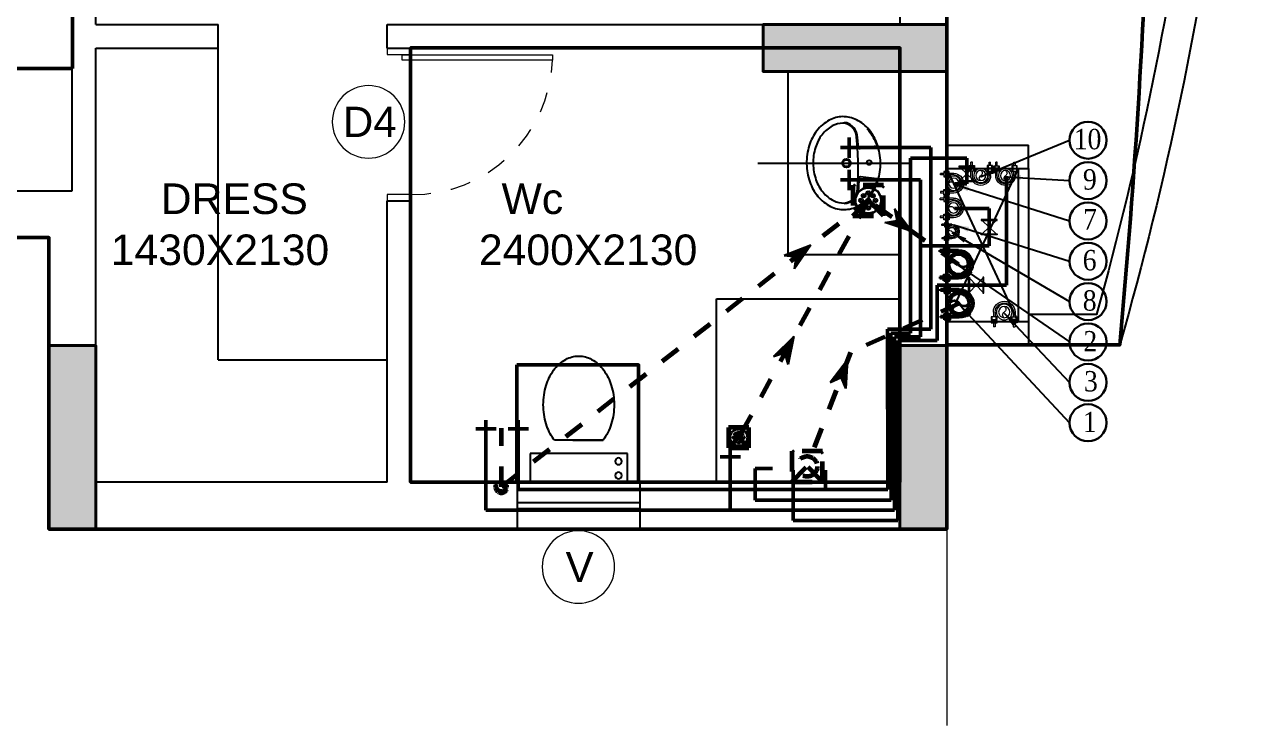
# Model space of a CAD drawing. Header units: inches. Extents: x 0 to 429, y 0 to 185.
# Drawn here: x 259.26 to 265.28, y 97.15 to 100.59 of the extents above; entities that cross this region are included whole.
import ezdxf
from ezdxf.enums import TextEntityAlignment as Align

# ---------------------------------------------------------------- set-up
doc = ezdxf.new("R2010")
doc.units = ezdxf.units.IN
doc.header["$MEASUREMENT"] = 0
doc.linetypes.add('Xr-4BHK-A-B-Typical-Sub$0$HIDDEN', pattern=[0.375, 0.25, -0.125])
doc.layers.get('DEFPOINTS').update_dxf_attribs({"lineweight": 18})
for name, color, linetype, lineweight in [('FLOOR01', 7, 'Continuous', 50), ('XR-4BHK-A-B-TYPICAL-SUB$0$1PL-SHAFT-PIPE-TEXT-50', 213, 'Continuous', 30), ('XR-4BHK-A-B-TYPICAL-SUB$0$DOOR', 34, 'Continuous', 20), ('XR-4BHK-A-B-TYPICAL-SUB$0$TOWER-COL', 1, 'Continuous', 40), ('XR-4BHK-A-B-TYPICAL-SUB$0$TOWER-COL-HATCH', 9, 'Continuous', 5)]:
    doc.layers.add(name, color=color, linetype=linetype, lineweight=lineweight)
doc.layers.add('XR-4BHK-A-B-TYPICAL-SUB$0$1PL-SHAFT-PIPE', color=7, linetype='Continuous')
doc.layers.add('XR-4BHK-A-B-TYPICAL-SUB$0$SEWERARE LINE', color=7, linetype='Continuous', lineweight=35, true_color=0xca2d12)
doc.layers.add('XR-4BHK-A-B-TYPICAL-SUB$0$WATER SUPPLAY', color=7, linetype='Continuous', lineweight=0, true_color=0x00f000)
doc.styles.add('Xr-4BHK-A-B-Typical-Sub$0$$0$DIM', font='arial.ttf', dxfattribs={"height": 4})
doc.styles.add('Xr-4BHK-A-B-Typical-Sub$0$$1$Standard', font='arial.ttf')
doc.styles.add('Xr-4BHK-A-B-Typical-Sub$0$DIM', font='arial.ttf')
doc.styles.add('Xr-4BHK-A-B-Typical-Sub$0$Standard', font='ARIALN.TTF')
doc.styles.add('Xr-4BHK-A-B-Typical-Sub$0$TIMES-ROMAN', font='times.ttf', dxfattribs={"width": 0.9})
doc.dimstyles.new('Xr-4BHK-A-B-Typical-Sub$0$DIM 75', dxfattribs={"dimtxt": 75, "dimasz": 75, "dimexe": 0.18, "dimexo": 0.0625, "dimgap": 0.09, "dimtad": 0, "dimtih": 1, "dimtoh": 1, "dimdec": 0, "dimzin": 0, "dimdsep": 46, "dimtxsty": 'Xr-4BHK-A-B-Typical-Sub$0$Standard', "dimcen": 0.09, "dimclrd": 256, "dimclre": 256, "dimclrt": 256, "dimadec": 0, "dimazin": 0, "dimtfac": 1, "dimtdec": 0, "dimtofl": 0, "dimtmove": 0, "dimatfit": 3, "dimfxl": 1, "dimtolj": 1, "dimtzin": 0, "dimarcsym": 0})

# ---------------------------------------------------------------- blocks, each defined once
blk = doc.blocks.new('Xr-4BHK-A-B-Typical-Sub$0$1111')
for p, q in [((-6719.3, 24832.2), (-6719.3, 24832.2)), ((-6770.3, 24610.7), (-7008.8, 24610.7)), ((-6918.9, 24610.7), (-6770.3, 24610.7)), ((-7128.5, 24545.5), (-7128.5, 24404.3)), ((-6650.6, 24545.5), (-7128.5, 24545.5)), ((-6650.6, 24404.3), (-6650.6, 24545.5)), ((-7128.5, 24404.3), (-6650.6, 24404.3)), ((-6849.6, 24404.3), (-6849.6, 24404.3)), ((-6703, 24404.3), (-6703, 24404.3))]:
    blk.add_line(p, q)
at = {"extrusion": (0, 0, -1)}
for centre, major_axis, ratio, start_param, end_param in [((-6859.2, 24842), (-134, 134), 1, 6.126583, 6.550859), ((-6889.6, 24895.3), (90.6, 90.6), 1, -1.303122, -0.785398), ((-6889.6, 24895.3), (-90.6, 90.6), 1, 0.785398, 1.303122), ((-6919.9, 24842), (134, 134), 1, -0.267674, 0.156602), ((-6811.4, 24807.2), (175.8, 175.8), 1, 4.219591, 4.555787), ((-6967.7, 24807.2), (-175.8, 175.8), 1, 1.727398, 2.063595), ((-6735.9, 24784.5), (231.5, 231.5), 1, 3.926991, 4.219591), ((-7043.2, 24784.5), (231.5, 231.5), 1, 0.492798, 0.785398), ((-6735.9, 24784.5), (-231.5, 231.5), 1, 5.205187, 5.497787), ((-7043.2, 24784.5), (231.5, 231.5), 1, 0.785398, 1.077998), ((-6811.4, 24761.7), (-175.8, 175.8), 1, 4.868991, 5.205187), ((-6967.7, 24761.7), (-231.2, 91.4), 0.988951, 3.056609, 3.421062), ((-6859.2, 24726.9), (-134, 134), 1, 4.837165, 4.868991), ((-6694.7, 24507), (-11.5, 11.5), 1, 3.141593, 9.424778), ((-6694.7, 24437.2), (11.5, 11.5), 1, 1.570796326805002, 7.853981633984588)]:
    blk.add_ellipse(centre, major_axis=major_axis, ratio=ratio, start_param=start_param, end_param=end_param, dxfattribs=at)
blk = doc.blocks.new('Xr-4BHK-A-B-Typical-Sub$0$basin6')
blk.add_lwpolyline([(285.3, -227.3, 0.120605), (264.9, -143.3, 0.10507), (202.2, -66.9, 0.088649), (112.5, -18.2, 0.079738), (0.8, 0, 0.079738), (-111, -17.7, 0.088649), (-200.9, -65.9, 0.10507), (-264, -142.1, 0.120605), (-284.7, -226.1, 0.120605), (-264.3, -310.1, 0.10507), (-201.6, -386.5, 0.088649), (-112, -435.2, 0.079738), (-0.2, -453.4, 0.079738), (111.6, -435.7, 0.088649), (201.5, -387.5, 0.10507), (264.5, -311.3, 0.120605)], format="xyb", close=True)
for points in [[(-209.7, -80, -0.016805), (-197.8, -69.9, -0.092161), (-106, -21.4, -0.435128), (-99.7, -24.7), (-85.2, -123.6, -0.44775), (-92.4, -133.7, 0.015365), (-179.5, -141.3, 0.272514), (-249.3, -215.6, 0.272514)], [(210.3, -80, 0.016805), (198.4, -69.9, 0.092161), (106.6, -21.4, 0.435128), (100.3, -24.7), (85.8, -123.6, 0.396344), (97.2, -134.7, -0.011856), (170.2, -140.3, -0.340407), (250.3, -226.8)], [(-244.4, -216.7, 0.017243), (-244.7, -226.1, 0.120605), (-228.8, -291.7, 0.10507), (-176.6, -355.3, 0.088649), (-99.4, -397.2, 0.079738), (-0.1, -413.4, 0.079738), (99.2, -397.7, 0.088649), (176.6, -356.1, 0.10507), (229.1, -292.7, 0.120605), (245.3, -227.3, 0.120605)]]:
    blk.add_lwpolyline(points, format="xyb")
for centre, radius in [((0.3, -69.2), 14.5), ((1.4, -209.2), 26.4), ((1.4, -209.2), 21)]:
    blk.add_circle(centre, radius)
for centre, radius, start, end in [((-151.3, -237.7), 95.4, 106.29531, 167.27029), ((-3.5, -1750.2), 1613.5, 84.2769, 96.21233), ((155.4, -234.9), 90.2, 4.87746, 88.71858)]:
    blk.add_arc(centre, radius, start, end)
blk = doc.blocks.new('Xr-4BHK-A-B-Typical-Sub$0$d-750')
at = {"layer": 'XR-4BHK-A-B-TYPICAL-SUB$0$DOOR'}
for p, q in [((0, 718.7), (0, 750)), ((0, 750), (115, 750)), ((115, 750), (115, 718.7)), ((115, 718.7), (0, 718.7)), ((0, 0), (0, 31.2)), ((0, 31.2), (115, 31.2)), ((115, 31.2), (115, 0)), ((115, 0), (0, 0))]:
    blk.add_line(p, q, dxfattribs=at)
blk.add_lwpolyline([(73.9, 34.2), (811.3, 34.2), (811.3, 59.2), (73.9, 59.2)], close=True, dxfattribs=at)
at = {"layer": 'XR-4BHK-A-B-TYPICAL-SUB$0$DOOR', "color": 8, "linetype": 'Xr-4BHK-A-B-Typical-Sub$0$HIDDEN', "extrusion": (0, 0, -1)}
blk.add_ellipse((125, 31.2), major_axis=(218.4, 652.1), ratio=0.99874, start_param=-0.33813, end_param=1.207251, dxfattribs=at)
blk = doc.blocks.new('Xr-4BHK-A-B-Typical-Sub$0$$0$DOOR NO')
at = {"lineweight": 0}
blk.add_circle((0, 0), 10, dxfattribs=at)
at = {"style": 'Xr-4BHK-A-B-Typical-Sub$0$$0$DIM'}
blk.add_attdef('X1', text='', height=9, dxfattribs=at).set_placement((0, 0), align=Align.MIDDLE_CENTER)
blk = doc.blocks.new('Xr-4BHK-A-B-Typical-Sub$0$REV.CO.')
at = {"layer": 'XR-4BHK-A-B-TYPICAL-SUB$0$TOWER-COL-HATCH'}
for points in [[(447471.1, 20700.2), (447241.1, 20700.2), (447241.1, 19799.7), (447471.1, 19799.7)], [(451646.1, 19799.7), (451416.1, 19799.7), (451416.1, 20700.2), (451646.1, 20700.2)], [(448141.6, 18455.2), (448141.6, 18225.2), (447241.1, 18225.2), (447241.1, 18455.2)]]:
    blk.add_hatch(color=256, dxfattribs=at).paths.add_polyline_path(points)
at = {"layer": 'XR-4BHK-A-B-TYPICAL-SUB$0$TOWER-COL'}
for points in [[(447471.1, 20700.2), (447241.1, 20700.2), (447241.1, 19799.7), (447471.1, 19799.7)], [(451646.1, 20700.2), (451416.1, 20700.2), (451416.1, 19799.7), (451646.1, 19799.7)], [(447241.1, 18455.2), (447241.1, 18225.2), (448141.6, 18225.2), (448141.6, 18455.2)]]:
    blk.add_lwpolyline(points, close=True, dxfattribs=at)
blk = doc.blocks.new('Xr-4BHK-A-B-Typical-Sub$0$CI50')
at = {"layer": 'XR-4BHK-A-B-TYPICAL-SUB$0$WATER SUPPLAY', "ltscale": 100}
for p, q in [((-53.2, 2), (-53.2, 13.5)), ((-48.3, 35), (-48.3, 13.5)), ((-48.3, 2), (-48.3, -2)), ((-40.3, 35), (-40.3, 13.5)), ((-40.3, 2), (-40.3, -2)), ((-35.4, 2), (-35.4, 13.5)), ((35.4, 2), (35.4, 13.5)), ((40.3, 35), (40.3, 13.5)), ((40.3, 2), (40.3, -2)), ((48.3, 35), (48.3, 13.5)), ((48.3, 2), (48.3, -2)), ((53.2, 2), (53.2, 13.5)), ((-53.2, -13.5), (-53.2, -2)), ((-48.3, -13.5), (-48.3, -30.6)), ((-48.3, -14.8), (-48.3, -30.6)), ((-40.3, -30.6), (-48.3, -30.6)), ((-40.3, -13.5), (-40.3, -30.6)), ((-40.3, -14.8), (-40.3, -30.6)), ((-35.4, -13.5), (-35.4, -2)), ((35.4, -13.5), (35.4, -2)), ((40.3, -13.5), (40.3, -30.6)), ((40.3, -14.8), (40.3, -30.6)), ((40.3, -30.6), (48.3, -30.6)), ((48.3, -13.5), (48.3, -30.6)), ((48.3, -14.8), (48.3, -30.6)), ((53.2, -13.5), (53.2, -2))]:
    blk.add_line(p, q, dxfattribs=at)
at = {"layer": 'XR-4BHK-A-B-TYPICAL-SUB$0$WATER SUPPLAY', "ltscale": 100, "elevation": 0}
for points in [[(-57.9, 2), (-30.9, 2), (-30.9, 13.5), (-57.9, 13.5)], [(57.9, 2), (30.9, 2), (30.9, 13.5), (57.9, 13.5)], [(-57.9, -13.5), (-30.9, -13.5), (-30.9, -2), (-57.9, -2)], [(57.9, -13.5), (30.9, -13.5), (30.9, -2), (57.9, -2)]]:
    blk.add_lwpolyline(points, close=True, dxfattribs=at)
at = {"layer": 'XR-4BHK-A-B-TYPICAL-SUB$0$WATER SUPPLAY', "ltscale": 100}
for radius in [35, 25]:
    blk.add_circle((0, 35), radius, dxfattribs=at)
for centre, radius, start, end in [((0, 35), 48.3, 0, 180), ((0, 35), 40.3, 360, 180), ((6.9, 47.5), 14.3, 119.0199, 240.9801), ((-6.9, 22.5), 14.3, 299.0199, 60.9801)]:
    blk.add_arc(centre, radius, start, end, dxfattribs=at)
blk = doc.blocks.new('Xr-4BHK-A-B-Typical-Sub$0$CI100')
at = {"layer": 'XR-4BHK-A-B-TYPICAL-SUB$0$SEWERARE LINE', "ltscale": 100}
for p, q in [((-78.9, 0), (-78.9, 11.5)), ((-74, 60.7), (-74, 11.5)), ((-66, 60.7), (-66, 11.5)), ((-61.1, 0), (-61.1, 11.5)), ((61.1, 0), (61.1, 11.5)), ((66, 60.7), (66, 11.5)), ((74, 60.7), (74, 11.5)), ((78.9, 0), (78.9, 11.5)), ((-78.9, -15.5), (-78.9, -4)), ((-74, 0), (-74, -4)), ((-74, -15.5), (-74, -37.3)), ((-74, -16.8), (-74, -37.3)), ((-66, -37.3), (-74, -37.3)), ((-66, 0), (-66, -4)), ((-66, -15.5), (-66, -37.3)), ((-66, -16.8), (-66, -37.3)), ((-61.1, -15.5), (-61.1, -4)), ((61.1, -15.5), (61.1, -4)), ((66, 0), (66, -4)), ((66, -15.5), (66, -37.3)), ((66, -16.8), (66, -37.3)), ((66, -37.3), (74, -37.3)), ((74, 0), (74, -4)), ((74, -15.5), (74, -37.3)), ((74, -16.8), (74, -37.3)), ((78.9, -15.5), (78.9, -4))]:
    blk.add_line(p, q, dxfattribs=at)
for points in [[(-85.4, 0), (-54.6, 0), (-54.6, 11.5), (-85.4, 11.5)], [(85.4, 0), (54.6, 0), (54.6, 11.5), (85.4, 11.5)], [(-85.4, -15.5), (-54.6, -15.5), (-54.6, -4), (-85.4, -4)], [(85.4, -15.5), (54.6, -15.5), (54.6, -4), (85.4, -4)]]:
    blk.add_lwpolyline(points, close=True, dxfattribs=at)
for radius in [60.7, 50]:
    blk.add_circle((0, 60.7), radius, dxfattribs=at)
for centre, radius, start, end in [((0, 60.7), 74, 0, 180), ((0, 60.7), 66, 0, 180), ((13.9, 85.7), 28.6, 119.0199, 240.9801), ((-13.9, 35.7), 28.6, 299.0199, 60.9801)]:
    blk.add_arc(centre, radius, start, end, dxfattribs=at)
blk = doc.blocks.new('Xr-4BHK-A-B-Typical-Sub$0$A6')
at = {"linetype": 'Continuous', "lineweight": -3}
h = blk.add_hatch(dxfattribs=at)
h.set_pattern_fill('ANSI31', color=8, scale=51.850019, angle=269.98621, style=0)
h.set_pattern_definition([(314.9862146, (-3558.9815, 121585.5365), (4.58404006, 4.58183475), [])])
h.paths.add_polyline_path([(-42.5, 41.5), (0, 0), (-42.5, -41.5), (91.7, 0)])
for p, q in [((-42.5, 41.5), (0, 0)), ((91.7, 0), (-42.5, 41.5)), ((-42.5, -41.5), (0, 0)), ((0, 0), (91.7, 0)), ((91.7, 0), (-42.5, -41.5))]:
    blk.add_line(p, q, dxfattribs=at)
blk = doc.blocks.new('Xr-4BHK-A-B-Typical-Sub$0$FT 100')
at = {"linetype": 'Continuous'}
blk.add_ellipse((0, 0), major_axis=(63.4, -2.9), ratio=1, start_param=0.046079, end_param=6.329264, dxfattribs=at)
for centre in [(-36.7, 0), (-23.3, 23.3), (0, 35.4), (0, 0), (23.3, 23.3), (36.7, 0), (-23.3, -23.3), (0, -35.4), (23.3, -23.3)]:
    blk.add_ellipse(centre, major_axis=(7.97, 0), ratio=1)
blk = doc.blocks.new('Xr-4BHK-A-B-Typical-Sub$0$P-VALVE')
at = {"linetype": 'Continuous'}
for p, q in [((-19.7, 19), (19.7, 19)), ((-19.7, 16.4), (-19.7, 19)), ((19.7, 16.4), (-19.7, 16.4)), ((-17, -16.4), (17, 16.4)), ((-17, 16.4), (17, -16.4)), ((19.7, 19), (19.7, 16.4)), ((19.7, -16.4), (-19.7, -16.4)), ((-19.7, -16.4), (-19.7, -19)), ((-19.7, -19), (19.7, -19)), ((19.7, -19), (19.7, -16.4))]:
    blk.add_line(p, q, dxfattribs=at)
blk = doc.blocks.new('Xr-4BHK-A-B-Typical-Sub$0$A$C14D55273')
at = {"layer": 'DEFPOINTS'}
blk.add_line((0, 0), (0, 963.3), dxfattribs=at)
at = {"layer": 'XR-4BHK-A-B-TYPICAL-SUB$0$WATER SUPPLAY', "lineweight": 50}
for p, q in [((754.2, -42.5), (239.3, -42.5)), ((239.3, -42.5), (239.9, -925)), ((754.2, -288.3), (754.2, -42.5)), ((2260.8, -92.5), (256.3, -92.5)), ((256.3, -92.5), (256.8, -943.1)), ((1062.2, -396.3), (1062.2, -92.5)), ((2260.8, -534.6), (2260.8, -92.5)), ((940.1, -142.5), (272.9, -142.5)), ((272.9, -142.5), (273.5, -961.7)), ((940.1, -297.1), (940.1, -142.5)), ((289.6, -194.3), (290.1, -980.3)), ((2102, -194.3), (289.6, -194.3)), ((595.5, -288.3), (595.5, -194.3)), ((2102, -534.6), (2102, -194.3)), ((855, -297.1), (940.1, -297.1)), ((1012.2, -353.8), (1112.2, -353.8)), ((2052, -492.1), (2152, -492.1)), ((2210.8, -492.1), (2310.8, -492.1)), ((47.4, -925), (47.4, -1197.1)), ((47.4, -925), (239.9, -925)), ((128.3, -943.1), (128.3, -1713.1)), ((128.3, -943.1), (256.8, -943.1)), ((178.3, -961.7), (178.3, -1819.1)), ((178.3, -961.7), (273.5, -961.7)), ((78.3, -980.3), (78.3, -1871.9)), ((78.3, -980.3), (290.1, -980.3)), ((47.4, -1197.1), (-293.4, -1197.1)), ((-293.4, -1731.2), (-293.4, -1197.1)), ((-207.9, -1572.5), (-207.9, -1389.4)), ((-207.9, -1389.4), (128.3, -1389.4)), ((-38.4, -1572.5), (-207.9, -1572.5)), ((479.4, -1763.1), (479.4, -1663.1)), ((-39.1, -1693.8), (-98.6, -1693.8)), ((-98.6, -1693.8), (-98.6, -1819.1)), ((521.9, -1713.1), (128.3, -1713.1)), ((-98.6, -1819.1), (178.3, -1819.1)), ((479.4, -1921.9), (479.4, -1821.9)), ((521.9, -1871.9), (78.3, -1871.9))]:
    blk.add_line(p, q, dxfattribs=at)
at = {"layer": 'XR-4BHK-A-B-TYPICAL-SUB$0$WATER SUPPLAY', "lineweight": 50, "xscale": 2.000000000000041, "yscale": 2.000000000000041, "zscale": 2.000000000000041}
for p, rotation in [((-144.4, -1197.1), 270.0000115776375), ((-207.9, -1481), 1.157805443229762e-05), ((-99.1, -1742.4), 1.157805443229762e-05)]:
    blk.add_blockref('Xr-4BHK-A-B-Typical-Sub$0$P-VALVE', p, dxfattribs=dict(at, rotation=rotation))
blk = doc.blocks.new('Xr-4BHK-A-B-Typical-Sub$0$A$C2521575D')
at = {"layer": 'XR-4BHK-A-B-TYPICAL-SUB$0$1PL-SHAFT-PIPE-TEXT-50'}
for centre in [(33177.1, 1727.2), (33177.1, 1529.2), (33177.1, 1331.2), (33177.1, 1133.2), (33177.1, 935.3), (33177.1, 737.3), (33177.1, 539.3), (33177.1, 341.3)]:
    blk.add_circle(centre, 90.6, dxfattribs=at)
at = {"layer": 'XR-4BHK-A-B-TYPICAL-SUB$0$SEWERARE LINE', "linetype": 'Xr-4BHK-A-B-Typical-Sub$0$HIDDEN', "lineweight": 60, "ltscale": 200}
for p, q in [((32174, 1356.8), (32024, 1506.8)), ((32024, 1356.8), (32174, 1506.8)), ((30299, 27.3), (32099, 1431.8)), ((32099, 1431.8), (31463.5, 268.6)), ((32542, 1117.5), (32099, 1431.8)), ((32545.6, 925.8), (32011.9, 686.3)), ((32011.9, 686.3), (31799, 126.8)), ((30299, 27.3), (30299, 313.9)), ((31513.5, 218.6), (31413.5, 318.6)), ((31413.5, 218.6), (31513.5, 318.6)), ((31874, 51.8), (31724, 201.8)), ((31724, 51.8), (31874, 201.8))]:
    blk.add_line(p, q, dxfattribs=at)
for points in [[(32174, 1506.8), (32024, 1506.8), (32024, 1356.8), (32174, 1356.8)], [(31513.5, 318.6), (31413.5, 318.6), (31413.5, 218.6), (31513.5, 218.6)], [(31874, 201.8), (31724, 201.8), (31724, 51.8), (31874, 51.8)]]:
    blk.add_lwpolyline(points, close=True, dxfattribs=at)
blk.add_circle((31799, 126.8), 50, dxfattribs=at)
for centre, radius, start, end in [((30299, 27.3), 30, 146.44269, 33.55731), ((30299, 32.8), 27.3, 156.0932, 23.9068)]:
    blk.add_arc(centre, radius, start, end, dxfattribs=at)
at = {"layer": 'XR-4BHK-A-B-TYPICAL-SUB$0$1PL-SHAFT-PIPE', "xscale": -1}
for p, rotation in [((32483.2, 1516.3), 270), ((32651.1, 1589), 180), ((32772.4, 1588.3), 180), ((32482.5, 1395.1), 270)]:
    blk.add_blockref('Xr-4BHK-A-B-Typical-Sub$0$CI50', p, dxfattribs=dict(at, rotation=rotation))
at = {"layer": 'XR-4BHK-A-B-TYPICAL-SUB$0$1PL-SHAFT-PIPE', "rotation": 270}
for name, p, xscale, yscale, zscale in [('Xr-4BHK-A-B-Typical-Sub$0$CI50', (32482.9, 1279.3), -0.75, 0.75, 0.75), ('Xr-4BHK-A-B-Typical-Sub$0$CI100', (32484.9, 1118.3), -0.9405000000115251, 0.9405000000115251, 0.9405000000115251), ('Xr-4BHK-A-B-Typical-Sub$0$CI100', (32488.1, 926.5), -0.9405000000115251, 0.9405000000115251, 0.9405000000115251)]:
    blk.add_blockref(name, p, dxfattribs=dict(at, xscale=xscale, yscale=yscale, zscale=zscale))
at = {"layer": 'XR-4BHK-A-B-TYPICAL-SUB$0$1PL-SHAFT-PIPE', "xscale": -1.099999999976717, "yscale": 1.099999999976717, "zscale": 1.099999999976717}
blk.add_blockref('Xr-4BHK-A-B-Typical-Sub$0$CI50', (32766, 845.6), dxfattribs=at)
at = {"layer": 'XR-4BHK-A-B-TYPICAL-SUB$0$SEWERARE LINE', "linetype": 'Xr-4BHK-A-B-Typical-Sub$0$HIDDEN', "lineweight": 60, "ltscale": 200, "rotation": 90}
blk.add_blockref('Xr-4BHK-A-B-Typical-Sub$0$FT 100', (32099, 1431.8), dxfattribs=at)
at = {"layer": 'XR-4BHK-A-B-TYPICAL-SUB$0$SEWERARE LINE', "linetype": 'Xr-4BHK-A-B-Typical-Sub$0$HIDDEN', "lineweight": 60, "ltscale": 200, "extrusion": (9.54207e-09, 1.3448e-08, 1), "rotation": 324.6557280426412}
blk.add_blockref('Xr-4BHK-A-B-Typical-Sub$0$A6', (32238.7, 1332.7, 0), dxfattribs=at)
at = {"layer": 'XR-4BHK-A-B-TYPICAL-SUB$0$SEWERARE LINE', "linetype": 'Xr-4BHK-A-B-Typical-Sub$0$HIDDEN', "lineweight": 60, "ltscale": 200, "extrusion": (-1.01439e-08, 1.30001e-08, 1), "rotation": 37.97862440734245}
blk.add_blockref('Xr-4BHK-A-B-Typical-Sub$0$A6', (31744.6, 1155.2, 0), dxfattribs=at)
at = {"layer": 'XR-4BHK-A-B-TYPICAL-SUB$0$SEWERARE LINE', "linetype": 'Xr-4BHK-A-B-Typical-Sub$0$HIDDEN', "lineweight": 60, "ltscale": 200, "extrusion": (-1.44704e-08, 7.90624e-09, 1), "rotation": 61.36273589722569}
blk.add_blockref('Xr-4BHK-A-B-Typical-Sub$0$A6', (31690.3, 683.6, 0), dxfattribs=at)
at = {"layer": 'XR-4BHK-A-B-TYPICAL-SUB$0$SEWERARE LINE', "linetype": 'Xr-4BHK-A-B-Typical-Sub$0$HIDDEN', "lineweight": 60, "ltscale": 200, "extrusion": (-1.54116e-08, 5.86387e-09, 1), "rotation": 69.18241907752306}
blk.add_blockref('Xr-4BHK-A-B-Typical-Sub$0$A6', (31965.3, 563.8, 0), dxfattribs=at)
at = {"layer": 'XR-4BHK-A-B-TYPICAL-SUB$0$SEWERARE LINE', "linetype": 'Xr-4BHK-A-B-Typical-Sub$0$HIDDEN', "lineweight": 60, "ltscale": 200, "xscale": 0.6666666666715173, "yscale": 0.6666666666715173, "zscale": 0.6666666666715173, "rotation": 90}
blk.add_blockref('Xr-4BHK-A-B-Typical-Sub$0$FT 100', (31463.5, 268.6), dxfattribs=at)
at = {"layer": 'XR-4BHK-A-B-TYPICAL-SUB$0$WATER SUPPLAY', "rotation": 180}
blk.add_blockref('Xr-4BHK-A-B-Typical-Sub$0$A$C14D55273', (32483.9, -180.6), dxfattribs=at)
at = {"layer": 'XR-4BHK-A-B-TYPICAL-SUB$0$1PL-SHAFT-PIPE-TEXT-50', "style": 'Xr-4BHK-A-B-Typical-Sub$0$TIMES-ROMAN', "width": 0.9}
for s, p in [('10', (33174.8, 1682.8)), ('9', (33186.1, 1485.1)), ('7', (33186.6, 1289.1)), ('6', (33185.1, 1088.8)), ('8', (33185.3, 890.9)), ('2', (33188.3, 691.1)), ('3', (33191.3, 494.9)), ('1', (33186.3, 295.2))]:
    blk.add_text(s, height=100, rotation=0.00003, dxfattribs=at).set_placement(p, align=Align.CENTER)
at = {"layer": 'XR-4BHK-A-B-TYPICAL-SUB$0$1PL-SHAFT-PIPE-TEXT-50'}
for points in [[(32649.1, 1548.1), (33086.4, 1727.2)], [(32518.2, 1510.8), (33086.4, 1331.2)], [(32772.4, 1548.3), (33086.4, 1529.2)], [(32509.1, 1273.7), (33086.4, 935.3)], [(32518.2, 1312.8), (33086.4, 1133.2)], [(32542, 1112.8), (33086.4, 737.3)], [(32545.1, 921), (33086.4, 341.3)], [(32766, 878.6), (33086.4, 539.3)]]:
    blk.add_leader(points, dimstyle='Xr-4BHK-A-B-Typical-Sub$0$DIM 75', dxfattribs=at)

msp = doc.modelspace()

# ---------------------------------------------------------------- linework, layer by layer
for p, q in [((259.6092, 100.5851), (259.6092, 104.0851)), ((259.4942, 99.7701), (259.4942, 103.9701)), ((263.5542, 102.9851), (263.5542, 100.5851)), ((263.7842, 100.5851), (263.7842, 102.9851)), ((259.6092, 100.5851), (260.2092, 100.5851)), ((260.2092, 100.4699), (260.2092, 100.5851)), ((261.0392, 100.4701), (261.0392, 100.5851)), ((261.0392, 100.5851), (263.7842, 100.5851)), ((263.7842, 99.9936), (263.7842, 100.5851)), ((259.6092, 98.3401), (259.6092, 100.4701)), ((259.6092, 100.4701), (260.2092, 100.4701)), ((260.2092, 98.94), (260.2092, 100.4701)), ((261.0392, 100.4701), (263.5542, 100.4701)), ((261.1542, 99.72), (261.1542, 100.4701)), ((263.5542, 98.34), (263.5542, 100.4701)), ((258.2942, 100.3701), (259.4947, 100.3701)), ((263.0047, 100.3549), (263.0047, 99.4549)), ((263.7842, 99.9936), (264.1847, 99.9936)), ((264.1847, 99.8786), (264.1847, 99.9936)), ((262.857, 99.9049), (263.615, 99.9049)), ((263.7847, 99.8786), (263.7847, 99.1286)), ((263.7847, 99.8786), (264.1847, 99.8786)), ((264.1347, 99.8786), (263.7847, 99.1286)), ((264.1347, 99.1286), (263.7847, 99.8786)), ((264.1347, 99.8786), (264.1347, 99.1286)), ((264.1847, 99.8786), (264.1847, 99.1286)), ((258.2942, 99.7701), (259.4942, 99.7701)), ((261.0392, 98.34), (261.0392, 99.72)), ((261.0392, 99.72), (261.1542, 99.72)), ((261.1542, 98.3401), (261.1542, 99.72)), ((259.2297, 99.5401), (259.3796, 99.5401)), ((259.3792, 98.1101), (259.3792, 99.5401)), ((263.5542, 99.4549), (263.0047, 99.4549)), ((262.6542, 98.34), (262.6542, 99.2401)), ((262.6542, 99.2401), (263.5547, 99.2401)), ((263.7847, 99.1286), (264.1847, 99.1286)), ((264.1847, 99.1286), (264.1847, 99.0136)), ((263.7846, 99.0136), (264.1847, 99.0136)), ((264.1847, 99.0136), (264.6332, 99.0136)), ((260.2092, 98.94), (261.0397, 98.94)), ((261.0392, 98.3401), (259.6092, 98.3401)), ((261.6788, 98.3401), (261.1542, 98.3401)), ((261.6788, 98.1101), (261.6788, 98.3401)), ((261.6788, 98.3401), (262.2788, 98.3401)), ((262.2788, 98.3401), (262.2788, 98.1101)), ((262.2788, 98.3401), (263.5547, 98.3401)), ((261.6788, 98.24), (262.2788, 98.24)), ((262.2788, 98.21), (261.6788, 98.21)), ((261.6788, 98.1101), (259.3792, 98.1101)), ((262.2788, 98.1101), (261.6788, 98.1101)), ((262.2788, 98.1101), (263.7842, 98.1101))]:
    msp.add_line(p, q)
for points in [[(264.0042, 103.9701), (265.2814, 103.9701, -0.074265), (264.6332, 99.0136), (264.1847, 99.0136)], [(264.0042, 103.8201), (265.1335, 103.8201, -0.070364), (264.5197, 99.1636), (264.1847, 99.1636)]]:
    msp.add_lwpolyline(points, format="xyb")
at = {"layer": 'FLOOR01', "color": 246}
msp.add_line((261.294, 100.4704), (262.0441, 100.4704), dxfattribs=at)
at = {"layer": 'FLOOR01', "color": 181}
msp.add_lwpolyline([(249.7634, 111.5904), (253.1592, 111.5904), (253.1592, 110.1206), (251.4292, 110.1206), (251.4292, 107.0859), (250.8292, 107.0854), (250.8292, 105.3904), (251.4292, 105.3904), (251.4292, 100.8304), (256.2242, 100.8304), (256.2242, 100.1409), (258.1792, 100.1409), (258.1792, 99.5404), (259.3796, 99.5404), (259.3792, 98.1104), (263.7842, 98.1104), (263.7842, 103.9704), (263.4042, 103.9704), (263.4042, 109.0604), (261.4142, 109.0604), (261.4142, 112.8254), (256.7747, 112.8254), (256.7747, 116.1256)], dxfattribs=at)
at = {"layer": 'FLOOR01', "color": 230}
msp.add_lwpolyline([(250.8292, 107.0854), (250.8292, 105.3904), (251.4292, 105.3904), (251.4292, 100.8304), (256.2242, 100.8303), (256.2242, 100.1409), (258.1792, 100.1409), (258.1792, 99.5404), (259.3792, 99.5404), (259.3792, 98.1104), (263.7842, 98.1104), (263.7842, 103.9704), (263.4042, 103.9704), (263.4042, 109.0604)], dxfattribs=at)
at = {"layer": 'FLOOR01', "color": 35}
msp.add_lwpolyline([(264.7842, 103.9704), (263.7842, 103.9704), (263.7842, 99.0139), (264.6332, 99.0139, 0.030601)], format="xyb", close=True, dxfattribs=at)
at = {"layer": 'FLOOR01', "color": 150}
msp.add_lwpolyline([(259.4947, 100.3704), (256.2242, 100.3704), (256.2242, 103.8554), (259.4947, 103.8554)], close=True, dxfattribs=at)
at = {"layer": 'FLOOR01', "color": 81}
msp.add_lwpolyline([(263.5547, 98.3404), (261.1542, 98.3404), (261.1542, 100.4704), (263.5547, 100.4704)], close=True, dxfattribs=at)
at = {"layer": 'FLOOR01', "color": 128}
msp.add_lwpolyline([(261.6759, 98.9154), (262.2724, 98.9154), (262.2724, 98.3404), (261.6759, 98.3404)], close=True, dxfattribs=at)

# ---------------------------------------------------------------- block references
at = {"xscale": 0.001, "yscale": 0.001, "zscale": 0.001}
for name, p in [('Xr-4BHK-A-B-Typical-Sub$0$A$C2521575D', (231.3004, 98.2906)), ('Xr-4BHK-A-B-Typical-Sub$0$1111', (268.8683, 73.9357))]:
    msp.add_blockref(name, p, dxfattribs=at)
for name, p, xscale, yscale, zscale, rotation in [('Xr-4BHK-A-B-Typical-Sub$0$REV.CO.', (711.0253, 118.8103), 0.001, 0.001, 0.001, 180), ('Xr-4BHK-A-B-Typical-Sub$0$basin6', (263.4595, 99.9092), 0.0008000000005807163, 0.0008000000005807163, 0.0008000000005807163, 271.0950681877591)]:
    msp.add_blockref(name, p, dxfattribs=dict(xscale=xscale, yscale=yscale, zscale=zscale, rotation=rotation))
at = {"extrusion": (0, 0, -1), "xscale": 0.001000064621199272, "yscale": 0.001000064621199272, "zscale": -0.001000064621278096, "rotation": 179.9999999470594}
msp.add_blockref('Xr-4BHK-A-B-Typical-Sub$0$d-750', (-261.0392, 100.4701), dxfattribs=at)
ref = msp.add_blockref('Xr-4BHK-A-B-Typical-Sub$0$$0$DOOR NO', (260.9477, 100.1078), dxfattribs=dict(xscale=-0.01778, yscale=0.01778, zscale=0.01778, rotation=180))
ref.add_attrib('X1', 'D4', dxfattribs={"height": 0.14817, "style": 'Xr-4BHK-A-B-Typical-Sub$0$$1$Standard'}).set_placement((260.9536, 100.1078), align=Align.MIDDLE_CENTER)
ref = msp.add_blockref('Xr-4BHK-A-B-Typical-Sub$0$$0$DOOR NO', (261.9772, 97.9243), dxfattribs=dict(xscale=-0.01778, yscale=0.01778, zscale=0.01778, rotation=180))
ref.add_attrib('X1', 'V', dxfattribs={"height": 0.1482, "style": 'Xr-4BHK-A-B-Typical-Sub$0$$1$Standard'}).set_placement((261.9831, 97.9243), align=Align.MIDDLE_CENTER)

# ---------------------------------------------------------------- texts
at = {"style": 'Xr-4BHK-A-B-Typical-Sub$0$DIM'}
for s, p in [('  DRESS', (259.8115, 99.6558)), ('Wc', (261.6001, 99.6558)), ('1430X2130', (259.6827, 99.4052)), ('2400X2130', (261.4889, 99.4052))]:
    msp.add_text(s, height=0.15, dxfattribs=at).set_placement(p)
at = {"layer": 'FLOOR01', "color": 81, "style": 'Xr-4BHK-A-B-Typical-Sub$0$DIM'}
msp.add_text('Wc', height=0.15, dxfattribs=at).set_placement((261.6001, 99.6561))

doc.saveas('drawing.dxf')
